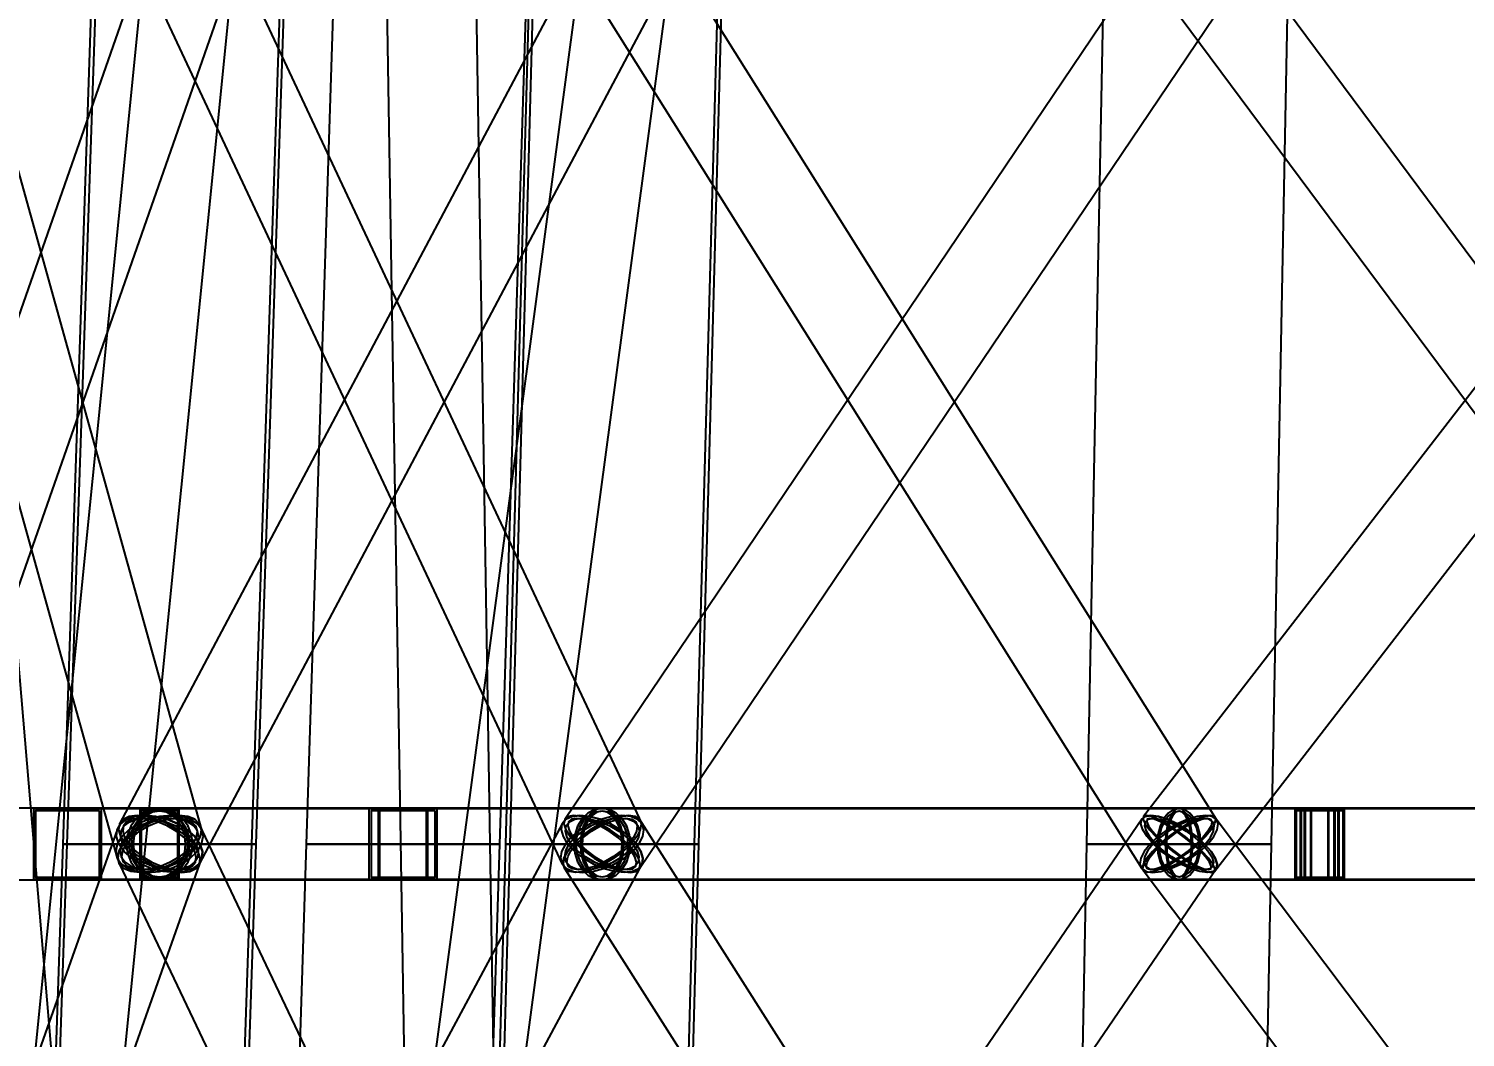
# Model space of a CAD drawing. Header units: millimetres. Extents: x -123812 to 252100, y -3000 to 639000.
# Drawn here: x -14430 to -6279, y 318903 to 324627 of the extents above; entities that cross this region are included whole.
import ezdxf

# ---------------------------------------------------------------- set-up
doc = ezdxf.new("R2010")
doc.units = ezdxf.units.MM
doc.layers.add('D-STR-DIM', color=7, linetype='Continuous', lineweight=13)
doc.layers.add('D-STR-STRC', color=7, linetype='Continuous', lineweight=25)
doc.styles.add('OpenSansCondensed-Light', font='OpenSansCondensed-Light.ttf')
doc.styles.add('TOWER_UNICODE', font='Arial Unicode.ttf')
doc.dimstyles.new('EZDXF', dxfattribs={"dimtxt": 0.25, "dimasz": 0.175, "dimexe": 0.375, "dimexo": 0.125, "dimgap": 0.1, "dimtad": 1, "dimlfac": 100, "dimzin": 12, "dimdsep": 46, "dimtxsty": 'OpenSansCondensed-Light', "dimblk": 'ARCHTICK', "dimcen": 2.5, "dimazin": 3, "dimtfac": 0.5, "dimtmove": 2, "dimatfit": 3})

# ---------------------------------------------------------------- blocks, each defined once
blk = doc.blocks.new('_ARCHTICK')
at = {"color": 0, "linetype": 'BYBLOCK', "const_width": 0.15}
blk.add_lwpolyline([(-0.5, -0.5), (0.5, 0.5)], dxfattribs=at)

msp = doc.modelspace()

# ---------------------------------------------------------------- linework, layer by layer
at = {"layer": 'D-STR-STRC'}
for points in [[(-15026.2, 319919.4), (-13278.8, 324919.4), (-13276, 324958.3), (-13289.8, 325000), (-13319.2, 325041.7), (-13362.3, 325080.6), (-13416.2, 325114), (-13477.1, 325139.6), (-13540.8, 325155.7), (-13603.2, 325161.2), (-13659.8, 325155.7), (-13706.9, 325139.6), (-13741.2, 325114), (-13760.4, 325080.6), (-15507.8, 320080.6)], [(-4241.1, 325155.7), (-8103.5, 320155.7), (-8105.8, 320139.6), (-8094.2, 320114), (-8069.7, 320080.6), (-8033.7, 320041.7), (-7988.9, 320000), (-7938.1, 319958.3), (-7885, 319919.4), (-7833, 319886), (-7785.9, 319860.4), (-7746.7, 319844.3), (-7718.1, 319838.8), (-7702.1, 319844.3), (-3839.8, 324844.3)], [(-3891.2, 320155.7), (-7606, 325155.7), (-7627.9, 325161.2), (-7662, 325155.7), (-7705.8, 325139.6), (-7756.4, 325114), (-7810.4, 325080.6), (-7864, 325041.7), (-7913.7, 325000), (-7956, 324958.3), (-7988, 324919.4), (-8007.6, 324886), (-8013.5, 324860.4), (-8005.1, 324844.3), (-4290.3, 319844.3)], [(-15319.4, 324919.4), (-13928.2, 319919.4), (-13904, 319886), (-13865.1, 319860.4), (-13814.1, 319844.3), (-13754.5, 319838.8), (-13690.4, 319844.3), (-13626.1, 319860.4), (-13566.1, 319886), (-13514.3, 319919.4), (-13474.4, 319958.3), (-13449, 320000), (-13440, 320041.7), (-13447.8, 320080.6), (-14839, 325080.6)], [(-11265.5, 325114), (-13914.8, 320114), (-13919.4, 320080.6), (-13908.2, 320041.7), (-13882, 320000), (-13842.6, 319958.3), (-13792.7, 319919.4), (-13735.6, 319886), (-13675.3, 319860.4), (-13615.9, 319844.3), (-13561.3, 319838.8), (-13515.4, 319844.3), (-13481.3, 319860.4), (-13461.2, 319886), (-10811.9, 324886)], [(-13746.3, 324886), (-11402.9, 319886), (-11377.5, 319860.4), (-11338.4, 319844.3), (-11288.3, 319838.8), (-11230.5, 319844.3), (-11169, 319860.4), (-11108, 319886), (-11051.6, 319919.4), (-11003.8, 319958.3), (-10967.7, 320000), (-10945.8, 320041.7), (-10939.6, 320080.6), (-10949.5, 320114), (-13292.9, 325114)], [(-8017.6, 325139.6), (-11388.3, 320139.6), (-11392.7, 320114), (-11382.4, 320080.6), (-11358, 320041.7), (-11321.2, 320000), (-11274.5, 319958.3), (-11221.2, 319919.4), (-11164.8, 319886), (-11109.1, 319860.4), (-11058.1, 319844.3), (-11015, 319838.8), (-10983, 319844.3), (-10964.1, 319860.4), (-7593.5, 324860.4)], [(-11250.5, 324860.4), (-8114.6, 319860.4), (-8090.1, 319844.3), (-8052.7, 319838.8), (-8005.2, 319844.3), (-7950.7, 319860.4), (-7892.9, 319886), (-7835.8, 319919.4), (-7783.3, 319958.3), (-7738.9, 320000), (-7705.6, 320041.7), (-7685.8, 320080.6), (-7680.8, 320114), (-7691, 320139.6), (-10826.9, 325139.6)], [(-15771.3, 299975.2), (-13266.9, 324975.2), (-13275.5, 324985.1), (-13300.7, 324996.1), (-13340.9, 325007.4), (-13393.2, 325018.1), (-13454.2, 325027.6), (-13519.6, 325035.2), (-13585, 325040.5), (-13646, 325042.9), (-13698.3, 325042.5), (-13738.5, 325039.1), (-13763.8, 325033.1), (-13772.4, 325024.8), (-16276.9, 300024.8)], [(-12710.3, 300021), (-14826.1, 325021), (-14834.7, 325029.3), (-14860, 325035.5), (-14900.2, 325039.4), (-14952.6, 325040.5), (-15013.7, 325038.9), (-15079.2, 325034.7), (-15144.7, 325028), (-15205.7, 325019.5), (-15258.2, 325009.6), (-15298.4, 324999.1), (-15323.7, 324988.7), (-15332.3, 324979), (-13216.5, 299979)], [(-14132.5, 299966.7), (-10786.9, 324966.7), (-10795.5, 324975), (-10820.7, 324985), (-10860.7, 324996), (-10912.8, 325007.3), (-10973.6, 325018.1), (-11038.7, 325027.6), (-11103.9, 325035.3), (-11164.6, 325040.6), (-11216.8, 325043.1), (-11256.8, 325042.6), (-11281.9, 325039.3), (-11290.5, 325033.3), (-14636.1, 300033.3)], [(-11485.4, 300004), (-11893.2, 325004), (-11901.8, 325016), (-11927.2, 325027), (-11967.6, 325036.1), (-12020.2, 325042.7), (-12081.4, 325046.5), (-12147.2, 325047), (-12212.9, 325044.4), (-12274.1, 325038.7), (-12326.7, 325030.4), (-12367.1, 325020.1), (-12392.5, 325008.3), (-12401.1, 324996), (-11993.3, 299996)], [(-15267, 319796.8), (-13688, 319796.8), (-13639.4, 319803.7), (-13594.1, 319824), (-13555.3, 319856.3), (-13525.4, 319898.4), (-13506.7, 319947.4), (-13500.3, 320000), (-13506.7, 320052.6), (-13525.4, 320101.6), (-13555.3, 320143.7), (-13594.1, 320176), (-13639.4, 320196.3), (-13688, 320203.2), (-15267, 320203.2)], [(-15267, 319796.8), (-13688, 319796.8), (-13639.4, 319803.7), (-13594.1, 319824), (-13555.3, 319856.3), (-13525.4, 319898.4), (-13506.7, 319947.4), (-13500.3, 320000), (-13506.7, 320052.6), (-13525.4, 320101.6), (-13555.3, 320143.7), (-13594.1, 320176), (-13639.4, 320196.3), (-13688, 320203.2), (-15267, 320203.2)], [(-4090.8, 320203.2), (-7902.8, 320203.2), (-7922.9, 320196.3), (-7941.7, 320176), (-7957.8, 320143.7), (-7970.1, 320101.6), (-7977.9, 320052.6), (-7980.5, 320000), (-7977.9, 319947.4), (-7970.1, 319898.4), (-7957.8, 319856.3), (-7941.7, 319824), (-7922.9, 319803.7), (-7902.8, 319796.8), (-4090.8, 319796.8)], [(-4090.8, 320203.2), (-7902.8, 320203.2), (-7922.9, 320196.3), (-7941.7, 320176), (-7957.8, 320143.7), (-7970.1, 320101.6), (-7977.9, 320052.6), (-7980.5, 320000), (-7977.9, 319947.4), (-7970.1, 319898.4), (-7957.8, 319856.3), (-7941.7, 319824), (-7922.9, 319803.7), (-7902.8, 319796.8), (-4090.8, 319796.8)], [(-15214.2, 314918.8), (-13447.4, 319918.8), (-13444.4, 319958), (-13458.1, 320000), (-13487.4, 320042), (-13530.4, 320081.2), (-13584.2, 320114.8), (-13645, 320140.6), (-13708.7, 320156.8), (-13771.1, 320162.4), (-13827.7, 320156.8), (-13874.9, 320140.6), (-13909.3, 320114.8), (-13928.6, 320081.2), (-15695.4, 315081.2)], [(-13630.1, 314885.2), (-10949.9, 319885.2), (-10945.1, 319918.8), (-10956.1, 319958), (-10982.1, 320000), (-11021.3, 320042), (-11071.1, 320081.2), (-11128, 320114.8), (-11188.2, 320140.6), (-11247.7, 320156.8), (-11302.2, 320162.4), (-11348.1, 320156.8), (-11382.4, 320140.6), (-11402.6, 320114.8), (-14082.7, 315114.8)], [(-11087.4, 315114.8), (-13461.7, 320114.8), (-13487.1, 320140.6), (-13526.3, 320156.8), (-13576.4, 320162.4), (-13634.2, 320156.8), (-13695.6, 320140.6), (-13756.5, 320114.8), (-13812.8, 320081.2), (-13860.5, 320042), (-13896.5, 320000), (-13918.3, 319958), (-13924.3, 319918.8), (-13914.3, 319885.2), (-11540, 314885.2)], [(-11102.3, 314859.4), (-7691.4, 319859.4), (-7686.8, 319885.2), (-7696.9, 319918.8), (-7721.1, 319958), (-7757.7, 320000), (-7804.1, 320042), (-7857.3, 320081.2), (-7913.5, 320114.8), (-7969.1, 320140.6), (-8020.1, 320156.8), (-8063.1, 320162.4), (-8095.2, 320156.8), (-8114.2, 320140.6), (-11525.1, 315140.6)], [(-7788.8, 315140.6), (-10965, 320140.6), (-10989.6, 320156.8), (-11026.9, 320162.4), (-11074.4, 320156.8), (-11128.8, 320140.6), (-11186.5, 320114.8), (-11243.4, 320081.2), (-11295.8, 320042), (-11340, 320000), (-11373.1, 319958), (-11392.7, 319918.8), (-11397.6, 319885.2), (-11387.4, 319859.4), (-8211.2, 314859.4)], [(-3942.4, 315156.8), (-7704.1, 320156.8), (-7726, 320162.4), (-7759.9, 320156.8), (-7803.7, 320140.6), (-7854.1, 320114.8), (-7907.9, 320081.2), (-7961.3, 320042), (-8010.8, 320000), (-8052.8, 319958), (-8084.7, 319918.8), (-8104.2, 319885.2), (-8109.9, 319859.4), (-8101.5, 319843.2), (-4339.8, 314843.2)]]:
    msp.add_lwpolyline(points, dxfattribs=at)
for points in [[(-14236.9, 320000), (-13139.2, 320000), (-12971.9, 325000), (-14067.3, 325000)], [(-14212.6, 320000), (-13163.4, 320000), (-12995.5, 325000), (-14043.8, 325000)], [(-12854.7, 320000), (-11757, 320000), (-11599.5, 325000), (-12694.8, 325000)], [(-11725.1, 320000), (-10627.4, 320000), (-10491, 325000), (-11586.4, 325000)], [(-11700.8, 320000), (-10651.6, 320000), (-10514.6, 325000), (-11562.9, 325000)], [(-8427.4, 320000), (-7378.1, 320000), (-7281.4, 325000), (-8329.7, 325000)], [(-8427.4, 320000), (-7378.1, 320000), (-7281.4, 325000), (-8329.7, 325000)], [(-14402.8, 319800), (-12112.7, 319800), (-12112.7, 320200), (-14402.8, 320200)], [(-14016.4, 320200), (-14402.8, 320200), (-14402.8, 319800), (-14016.4, 319800)], [(-14402.8, 319800), (-12112.7, 319800), (-12112.7, 320200), (-14402.8, 320200)], [(-14016.4, 320200), (-14402.8, 320200), (-14402.8, 319800), (-14016.4, 319800)], [(-14028, 320188), (-14391.2, 320188), (-14391.2, 319812), (-14028, 319812)], [(-14028, 320188), (-14391.2, 320188), (-14391.2, 319812), (-14028, 319812)], [(-13875.7, 320000), (-13869.3, 319947.4), (-13850.6, 319898.4), (-13820.8, 319856.3), (-13781.9, 319824), (-13736.6, 319803.7), (-13688, 319796.8), (-13639.4, 319803.7), (-13594.1, 319824), (-13555.3, 319856.3), (-13525.4, 319898.4), (-13506.7, 319947.4), (-13500.3, 320000), (-13506.7, 320052.6), (-13525.4, 320101.6), (-13555.3, 320143.7), (-13594.1, 320176), (-13639.4, 320196.3), (-13688, 320203.2), (-13736.6, 320196.3), (-13781.9, 320176), (-13820.8, 320143.7), (-13850.6, 320101.6), (-13869.3, 320052.6)], [(-13875.7, 320000), (-13869.3, 319947.4), (-13850.6, 319898.4), (-13820.8, 319856.3), (-13781.9, 319824), (-13736.6, 319803.7), (-13688, 319796.8), (-13639.4, 319803.7), (-13594.1, 319824), (-13555.3, 319856.3), (-13525.4, 319898.4), (-13506.7, 319947.4), (-13500.3, 320000), (-13506.7, 320052.6), (-13525.4, 320101.6), (-13555.3, 320143.7), (-13594.1, 320176), (-13639.4, 320196.3), (-13688, 320203.2), (-13736.6, 320196.3), (-13781.9, 320176), (-13820.8, 320143.7), (-13850.6, 320101.6), (-13869.3, 320052.6)], [(-13861, 320000), (-13855.1, 319951.5), (-13837.8, 319906.4), (-13810.3, 319867.6), (-13774.5, 319837.9), (-13732.8, 319819.2), (-13688, 319812.8), (-13643.2, 319819.2), (-13601.5, 319837.9), (-13565.7, 319867.6), (-13538.2, 319906.4), (-13521, 319951.5), (-13515.1, 320000), (-13521, 320048.5), (-13538.2, 320093.6), (-13565.7, 320132.4), (-13601.5, 320162.1), (-13643.2, 320180.8), (-13688, 320187.2), (-13732.8, 320180.8), (-13774.5, 320162.1), (-13810.3, 320132.4), (-13837.8, 320093.6), (-13855.1, 320048.5)], [(-13861, 320000), (-13855.1, 319951.5), (-13837.8, 319906.4), (-13810.3, 319867.6), (-13774.5, 319837.9), (-13732.8, 319819.2), (-13688, 319812.8), (-13643.2, 319819.2), (-13601.5, 319837.9), (-13565.7, 319867.6), (-13538.2, 319906.4), (-13521, 319951.5), (-13515.1, 320000), (-13521, 320048.5), (-13538.2, 320093.6), (-13565.7, 320132.4), (-13601.5, 320162.1), (-13643.2, 320180.8), (-13688, 320187.2), (-13732.8, 320180.8), (-13774.5, 320162.1), (-13810.3, 320132.4), (-13837.8, 320093.6), (-13855.1, 320048.5)], [(-13849.2, 320000), (-13843.7, 319947.4), (-13827.6, 319898.4), (-13802, 319856.3), (-13768.6, 319824), (-13729.7, 319803.7), (-13688, 319796.8), (-11176.2, 319796.8), (-11134.5, 319803.7), (-11095.6, 319824), (-11062.2, 319856.3), (-11036.6, 319898.4), (-11020.5, 319947.4), (-11015, 320000), (-11020.5, 320052.6), (-11036.6, 320101.6), (-11062.2, 320143.7), (-11095.6, 320176), (-11134.5, 320196.3), (-11176.2, 320203.2), (-13688, 320203.2), (-13729.7, 320196.3), (-13768.6, 320176), (-13802, 320143.7), (-13827.6, 320101.6), (-13843.7, 320052.6)], [(-13849.2, 320000), (-13843.7, 319947.4), (-13827.6, 319898.4), (-13802, 319856.3), (-13768.6, 319824), (-13729.7, 319803.7), (-13688, 319796.8), (-13646.3, 319803.7), (-13607.4, 319824), (-13574, 319856.3), (-13548.4, 319898.4), (-13532.3, 319947.4), (-13526.8, 320000), (-13532.3, 320052.6), (-13548.4, 320101.6), (-13574, 320143.7), (-13607.4, 320176), (-13646.3, 320196.3), (-13688, 320203.2), (-13729.7, 320196.3), (-13768.6, 320176), (-13802, 320143.7), (-13827.6, 320101.6), (-13843.7, 320052.6)], [(-13849.2, 320000), (-13843.7, 319947.4), (-13827.6, 319898.4), (-13802, 319856.3), (-13768.6, 319824), (-13729.7, 319803.7), (-13688, 319796.8), (-11176.2, 319796.8), (-11134.5, 319803.7), (-11095.6, 319824), (-11062.2, 319856.3), (-11036.6, 319898.4), (-11020.5, 319947.4), (-11015, 320000), (-11020.5, 320052.6), (-11036.6, 320101.6), (-11062.2, 320143.7), (-11095.6, 320176), (-11134.5, 320196.3), (-11176.2, 320203.2), (-13688, 320203.2), (-13729.7, 320196.3), (-13768.6, 320176), (-13802, 320143.7), (-13827.6, 320101.6), (-13843.7, 320052.6)], [(-13849.2, 320000), (-13843.7, 319947.4), (-13827.6, 319898.4), (-13802, 319856.3), (-13768.6, 319824), (-13729.7, 319803.7), (-13688, 319796.8), (-13646.3, 319803.7), (-13607.4, 319824), (-13574, 319856.3), (-13548.4, 319898.4), (-13532.3, 319947.4), (-13526.8, 320000), (-13532.3, 320052.6), (-13548.4, 320101.6), (-13574, 320143.7), (-13607.4, 320176), (-13646.3, 320196.3), (-13688, 320203.2), (-13729.7, 320196.3), (-13768.6, 320176), (-13802, 320143.7), (-13827.6, 320101.6), (-13843.7, 320052.6)], [(-13836.5, 320000), (-13831.5, 319951.5), (-13816.6, 319906.4), (-13793, 319867.6), (-13762.3, 319837.9), (-13726.5, 319819.2), (-13688, 319812.8), (-13649.6, 319819.2), (-13613.8, 319837.9), (-13583, 319867.6), (-13559.4, 319906.4), (-13544.6, 319951.5), (-13539.5, 320000), (-13544.6, 320048.5), (-13559.4, 320093.6), (-13583, 320132.4), (-13613.8, 320162.1), (-13649.6, 320180.8), (-13688, 320187.2), (-13726.5, 320180.8), (-13762.3, 320162.1), (-13793, 320132.4), (-13816.6, 320093.6), (-13831.5, 320048.5)], [(-13836.5, 320000), (-13831.5, 319951.5), (-13816.6, 319906.4), (-13793, 319867.6), (-13762.3, 319837.9), (-13726.5, 319819.2), (-13688, 319812.8), (-13649.6, 319819.2), (-13613.8, 319837.9), (-13583, 319867.6), (-13559.4, 319906.4), (-13544.6, 319951.5), (-13539.5, 320000), (-13544.6, 320048.5), (-13559.4, 320093.6), (-13583, 320132.4), (-13613.8, 320162.1), (-13649.6, 320180.8), (-13688, 320187.2), (-13726.5, 320180.8), (-13762.3, 320162.1), (-13793, 320132.4), (-13816.6, 320093.6), (-13831.5, 320048.5)], [(-13799.2, 319800), (-6993.6, 319800), (-6993.6, 320200), (-13799.2, 320200)], [(-13576.8, 320200), (-13799.2, 320200), (-13799.2, 319800), (-13576.8, 319800)], [(-13583.5, 320188), (-13792.5, 320188), (-13792.5, 319812), (-13583.5, 319812)], [(-12112.7, 320200), (-12499, 320200), (-12499, 319800), (-12112.7, 319800)], [(-12112.7, 320200), (-12499, 320200), (-12499, 319800), (-12112.7, 319800)], [(-12124.3, 320188), (-12487.5, 320188), (-12487.5, 319812), (-12124.3, 319812)], [(-12124.3, 320188), (-12487.5, 320188), (-12487.5, 319812), (-12124.3, 319812)], [(-12447.3, 319800), (-6963.4, 319800), (-6963.4, 320200), (-12447.3, 320200)], [(-12164.4, 320200), (-12447.3, 320200), (-12447.3, 319800), (-12164.4, 319800)], [(-12447.3, 319800), (-6963.4, 319800), (-6963.4, 320200), (-12447.3, 320200)], [(-12164.4, 320200), (-12447.3, 320200), (-12447.3, 319800), (-12164.4, 319800)], [(-12172.9, 320188), (-12438.8, 320188), (-12438.8, 319812), (-12172.9, 319812)], [(-12172.9, 320188), (-12438.8, 320188), (-12438.8, 319812), (-12172.9, 319812)], [(-11337.4, 320000), (-11331.9, 319947.4), (-11315.8, 319898.4), (-11290.2, 319856.3), (-11256.8, 319824), (-11217.9, 319803.7), (-11176.2, 319796.8), (-11134.5, 319803.7), (-11095.6, 319824), (-11062.2, 319856.3), (-11036.6, 319898.4), (-11020.5, 319947.4), (-11015, 320000), (-11020.5, 320052.6), (-11036.6, 320101.6), (-11062.2, 320143.7), (-11095.6, 320176), (-11134.5, 320196.3), (-11176.2, 320203.2), (-11217.9, 320196.3), (-11256.8, 320176), (-11290.2, 320143.7), (-11315.8, 320101.6), (-11331.9, 320052.6)], [(-11337.4, 320000), (-11331.9, 319947.4), (-11315.8, 319898.4), (-11290.2, 319856.3), (-11256.8, 319824), (-11217.9, 319803.7), (-11176.2, 319796.8), (-11134.5, 319803.7), (-11095.6, 319824), (-11062.2, 319856.3), (-11036.6, 319898.4), (-11020.5, 319947.4), (-11015, 320000), (-11020.5, 320052.6), (-11036.6, 320101.6), (-11062.2, 320143.7), (-11095.6, 320176), (-11134.5, 320196.3), (-11176.2, 320203.2), (-11217.9, 320196.3), (-11256.8, 320176), (-11290.2, 320143.7), (-11315.8, 320101.6), (-11331.9, 320052.6)], [(-11324.7, 320000), (-11319.7, 319951.5), (-11304.8, 319906.4), (-11281.2, 319867.6), (-11250.5, 319837.9), (-11214.7, 319819.2), (-11176.2, 319812.8), (-11137.8, 319819.2), (-11102, 319837.9), (-11071.2, 319867.6), (-11047.6, 319906.4), (-11032.8, 319951.5), (-11027.7, 320000), (-11032.8, 320048.5), (-11047.6, 320093.6), (-11071.2, 320132.4), (-11102, 320162.1), (-11137.8, 320180.8), (-11176.2, 320187.2), (-11214.7, 320180.8), (-11250.5, 320162.1), (-11281.2, 320132.4), (-11304.8, 320093.6), (-11319.7, 320048.5)], [(-11324.7, 320000), (-11319.7, 319951.5), (-11304.8, 319906.4), (-11281.2, 319867.6), (-11250.5, 319837.9), (-11214.7, 319819.2), (-11176.2, 319812.8), (-11137.8, 319819.2), (-11102, 319837.9), (-11071.2, 319867.6), (-11047.6, 319906.4), (-11032.8, 319951.5), (-11027.7, 320000), (-11032.8, 320048.5), (-11047.6, 320093.6), (-11071.2, 320132.4), (-11102, 320162.1), (-11137.8, 320180.8), (-11176.2, 320187.2), (-11214.7, 320180.8), (-11250.5, 320162.1), (-11281.2, 320132.4), (-11304.8, 320093.6), (-11319.7, 320048.5)], [(-11299.9, 320000), (-11295.7, 319947.4), (-11283.3, 319898.4), (-11263.7, 319856.3), (-11238.1, 319824), (-11208.2, 319803.7), (-11176.2, 319796.8), (-7902.8, 319796.8), (-7870.8, 319803.7), (-7840.9, 319824), (-7815.3, 319856.3), (-7795.7, 319898.4), (-7783.3, 319947.4), (-7779.1, 320000), (-7783.3, 320052.6), (-7795.7, 320101.6), (-7815.3, 320143.7), (-7840.9, 320176), (-7870.8, 320196.3), (-7902.8, 320203.2), (-11176.2, 320203.2), (-11208.2, 320196.3), (-11238.1, 320176), (-11263.7, 320143.7), (-11283.3, 320101.6), (-11295.7, 320052.6)], [(-11299.9, 320000), (-11295.7, 319947.4), (-11283.3, 319898.4), (-11263.7, 319856.3), (-11238.1, 319824), (-11208.2, 319803.7), (-11176.2, 319796.8), (-11144.2, 319803.7), (-11114.4, 319824), (-11088.7, 319856.3), (-11069.1, 319898.4), (-11056.7, 319947.4), (-11052.5, 320000), (-11056.7, 320052.6), (-11069.1, 320101.6), (-11088.7, 320143.7), (-11114.4, 320176), (-11144.2, 320196.3), (-11176.2, 320203.2), (-11208.2, 320196.3), (-11238.1, 320176), (-11263.7, 320143.7), (-11283.3, 320101.6), (-11295.7, 320052.6)], [(-11299.9, 320000), (-11295.7, 319947.4), (-11283.3, 319898.4), (-11263.7, 319856.3), (-11238.1, 319824), (-11208.2, 319803.7), (-11176.2, 319796.8), (-7902.8, 319796.8), (-7870.8, 319803.7), (-7840.9, 319824), (-7815.3, 319856.3), (-7795.7, 319898.4), (-7783.3, 319947.4), (-7779.1, 320000), (-7783.3, 320052.6), (-7795.7, 320101.6), (-7815.3, 320143.7), (-7840.9, 320176), (-7870.8, 320196.3), (-7902.8, 320203.2), (-11176.2, 320203.2), (-11208.2, 320196.3), (-11238.1, 320176), (-11263.7, 320143.7), (-11283.3, 320101.6), (-11295.7, 320052.6)], [(-11299.9, 320000), (-11295.7, 319947.4), (-11283.3, 319898.4), (-11263.7, 319856.3), (-11238.1, 319824), (-11208.2, 319803.7), (-11176.2, 319796.8), (-11144.2, 319803.7), (-11114.4, 319824), (-11088.7, 319856.3), (-11069.1, 319898.4), (-11056.7, 319947.4), (-11052.5, 320000), (-11056.7, 320052.6), (-11069.1, 320101.6), (-11088.7, 320143.7), (-11114.4, 320176), (-11144.2, 320196.3), (-11176.2, 320203.2), (-11208.2, 320196.3), (-11238.1, 320176), (-11263.7, 320143.7), (-11283.3, 320101.6), (-11295.7, 320052.6)], [(-11290.2, 320000), (-11286.3, 319951.5), (-11274.9, 319906.4), (-11256.8, 319867.6), (-11233.2, 319837.9), (-11205.7, 319819.2), (-11176.2, 319812.8), (-11146.7, 319819.2), (-11119.2, 319837.9), (-11095.6, 319867.6), (-11077.5, 319906.4), (-11066.1, 319951.5), (-11062.3, 320000), (-11066.1, 320048.5), (-11077.5, 320093.6), (-11095.6, 320132.4), (-11119.2, 320162.1), (-11146.7, 320180.8), (-11176.2, 320187.2), (-11205.7, 320180.8), (-11233.2, 320162.1), (-11256.8, 320132.4), (-11274.9, 320093.6), (-11286.3, 320048.5)], [(-11290.2, 320000), (-11286.3, 319951.5), (-11274.9, 319906.4), (-11256.8, 319867.6), (-11233.2, 319837.9), (-11205.7, 319819.2), (-11176.2, 319812.8), (-11146.7, 319819.2), (-11119.2, 319837.9), (-11095.6, 319867.6), (-11077.5, 319906.4), (-11066.1, 319951.5), (-11062.3, 320000), (-11066.1, 320048.5), (-11077.5, 320093.6), (-11095.6, 320132.4), (-11119.2, 320162.1), (-11146.7, 320180.8), (-11176.2, 320187.2), (-11205.7, 320180.8), (-11233.2, 320162.1), (-11256.8, 320132.4), (-11274.9, 320093.6), (-11286.3, 320048.5)], [(-8026.5, 320000), (-8022.3, 319947.4), (-8009.9, 319898.4), (-7990.2, 319856.3), (-7964.6, 319824), (-7934.8, 319803.7), (-7902.8, 319796.8), (-7870.8, 319803.7), (-7840.9, 319824), (-7815.3, 319856.3), (-7795.7, 319898.4), (-7783.3, 319947.4), (-7779.1, 320000), (-7783.3, 320052.6), (-7795.7, 320101.6), (-7815.3, 320143.7), (-7840.9, 320176), (-7870.8, 320196.3), (-7902.8, 320203.2), (-7934.8, 320196.3), (-7964.6, 320176), (-7990.2, 320143.7), (-8009.9, 320101.6), (-8022.3, 320052.6)], [(-8026.5, 320000), (-8022.3, 319947.4), (-8009.9, 319898.4), (-7990.2, 319856.3), (-7964.6, 319824), (-7934.8, 319803.7), (-7902.8, 319796.8), (-7870.8, 319803.7), (-7840.9, 319824), (-7815.3, 319856.3), (-7795.7, 319898.4), (-7783.3, 319947.4), (-7779.1, 320000), (-7783.3, 320052.6), (-7795.7, 320101.6), (-7815.3, 320143.7), (-7840.9, 320176), (-7870.8, 320196.3), (-7902.8, 320203.2), (-7934.8, 320196.3), (-7964.6, 320176), (-7990.2, 320143.7), (-8009.9, 320101.6), (-8022.3, 320052.6)], [(-8016.7, 320000), (-8012.9, 319951.5), (-8001.5, 319906.4), (-7983.4, 319867.6), (-7959.8, 319837.9), (-7932.3, 319819.2), (-7902.8, 319812.8), (-7873.3, 319819.2), (-7845.8, 319837.9), (-7822.2, 319867.6), (-7804.1, 319906.4), (-7792.7, 319951.5), (-7788.8, 320000), (-7792.7, 320048.5), (-7804.1, 320093.6), (-7822.2, 320132.4), (-7845.8, 320162.1), (-7873.3, 320180.8), (-7902.8, 320187.2), (-7932.3, 320180.8), (-7959.8, 320162.1), (-7983.4, 320132.4), (-8001.5, 320093.6), (-8012.9, 320048.5)], [(-8016.7, 320000), (-8012.9, 319951.5), (-8001.5, 319906.4), (-7983.4, 319867.6), (-7959.8, 319837.9), (-7932.3, 319819.2), (-7902.8, 319812.8), (-7873.3, 319819.2), (-7845.8, 319837.9), (-7822.2, 319867.6), (-7804.1, 319906.4), (-7792.7, 319951.5), (-7788.8, 320000), (-7792.7, 320048.5), (-7804.1, 320093.6), (-7822.2, 320132.4), (-7845.8, 320162.1), (-7873.3, 320180.8), (-7902.8, 320187.2), (-7932.3, 320180.8), (-7959.8, 320162.1), (-7983.4, 320132.4), (-8001.5, 320093.6), (-8012.9, 320048.5)], [(-7980.5, 320000), (-7977.9, 319947.4), (-7970.1, 319898.4), (-7957.8, 319856.3), (-7941.7, 319824), (-7922.9, 319803.7), (-7902.8, 319796.8), (-7882.7, 319803.7), (-7863.9, 319824), (-7847.8, 319856.3), (-7835.4, 319898.4), (-7827.7, 319947.4), (-7825, 320000), (-7827.7, 320052.6), (-7835.4, 320101.6), (-7847.8, 320143.7), (-7863.9, 320176), (-7882.7, 320196.3), (-7902.8, 320203.2), (-7922.9, 320196.3), (-7941.7, 320176), (-7957.8, 320143.7), (-7970.1, 320101.6), (-7977.9, 320052.6)], [(-7980.5, 320000), (-7977.9, 319947.4), (-7970.1, 319898.4), (-7957.8, 319856.3), (-7941.7, 319824), (-7922.9, 319803.7), (-7902.8, 319796.8), (-7882.7, 319803.7), (-7863.9, 319824), (-7847.8, 319856.3), (-7835.4, 319898.4), (-7827.7, 319947.4), (-7825, 320000), (-7827.7, 320052.6), (-7835.4, 320101.6), (-7847.8, 320143.7), (-7863.9, 320176), (-7882.7, 320196.3), (-7902.8, 320203.2), (-7922.9, 320196.3), (-7941.7, 320176), (-7957.8, 320143.7), (-7970.1, 320101.6), (-7977.9, 320052.6)], [(-7974.4, 320000), (-7972, 319951.5), (-7964.8, 319906.4), (-7953.4, 319867.6), (-7938.6, 319837.9), (-7921.3, 319819.2), (-7902.8, 319812.8), (-7884.2, 319819.2), (-7867, 319837.9), (-7852.1, 319867.6), (-7840.7, 319906.4), (-7833.6, 319951.5), (-7831.1, 320000), (-7833.6, 320048.5), (-7840.7, 320093.6), (-7852.1, 320132.4), (-7867, 320162.1), (-7884.2, 320180.8), (-7902.8, 320187.2), (-7921.3, 320180.8), (-7938.6, 320162.1), (-7953.4, 320132.4), (-7964.8, 320093.6), (-7972, 320048.5)], [(-7974.4, 320000), (-7972, 319951.5), (-7964.8, 319906.4), (-7953.4, 319867.6), (-7938.6, 319837.9), (-7921.3, 319819.2), (-7902.8, 319812.8), (-7884.2, 319819.2), (-7867, 319837.9), (-7852.1, 319867.6), (-7840.7, 319906.4), (-7833.6, 319951.5), (-7831.1, 320000), (-7833.6, 320048.5), (-7840.7, 320093.6), (-7852.1, 320132.4), (-7867, 320162.1), (-7884.2, 320180.8), (-7902.8, 320187.2), (-7921.3, 320180.8), (-7938.6, 320162.1), (-7953.4, 320132.4), (-7964.8, 320093.6), (-7972, 320048.5)], [(-6963.4, 320200), (-7246.2, 320200), (-7246.2, 319800), (-6963.4, 319800)], [(-6963.4, 320200), (-7246.2, 320200), (-7246.2, 319800), (-6963.4, 319800)], [(-6971.9, 320188), (-7237.7, 320188), (-7237.7, 319812), (-6971.9, 319812)], [(-6971.9, 320188), (-7237.7, 320188), (-7237.7, 319812), (-6971.9, 319812)], [(-6993.6, 320200), (-7216, 320200), (-7216, 319800), (-6993.6, 319800)], [(-7000.3, 320188), (-7209.3, 320188), (-7209.3, 319812), (-7000.3, 319812)], [(-7193.2, 319800), (88.4, 319800), (88.4, 320200), (-7193.2, 320200)], [(-7016.4, 320200), (-7193.2, 320200), (-7193.2, 319800), (-7016.4, 319800)], [(-7021.7, 320188), (-7187.9, 320188), (-7187.9, 319812), (-7021.7, 319812)], [(-7156.6, 319800), (51.8, 319800), (51.8, 320200), (-7156.6, 320200)], [(-7053, 320200), (-7156.6, 320200), (-7156.6, 319800), (-7053, 319800)], [(-7156.6, 319800), (51.8, 319800), (51.8, 320200), (-7156.6, 320200)], [(-7053, 320200), (-7156.6, 320200), (-7156.6, 319800), (-7053, 319800)], [(-7056.1, 320188), (-7153.4, 320188), (-7153.4, 319812), (-7056.1, 319812)], [(-7056.1, 320188), (-7153.4, 320188), (-7153.4, 319812), (-7056.1, 319812)], [(-13927, 320000), (-13936.1, 319958.3), (-13928.2, 319919.4), (-13904, 319886), (-13865.1, 319860.4), (-13814.1, 319844.3), (-13754.5, 319838.8), (-13690.4, 319844.3), (-13626.1, 319860.4), (-13566.1, 319886), (-13514.3, 319919.4), (-13474.4, 319958.3), (-13449, 320000), (-13440, 320041.7), (-13447.8, 320080.6), (-13472, 320114), (-13510.9, 320139.6), (-13561.9, 320155.7), (-13621.5, 320161.2), (-13685.6, 320155.7), (-13749.9, 320139.6), (-13810, 320114), (-13861.7, 320080.6), (-13901.6, 320041.7)], [(-13458.1, 320000), (-13444.4, 319958), (-13447.4, 319918.8), (-13466.7, 319885.2), (-13501.1, 319859.4), (-13548.3, 319843.2), (-13605, 319837.6), (-13667.3, 319843.2), (-13731, 319859.4), (-13791.9, 319885.2), (-13845.6, 319918.8), (-13888.6, 319958), (-13917.9, 320000), (-13931.6, 320042), (-13928.6, 320081.2), (-13909.3, 320114.8), (-13874.9, 320140.6), (-13827.7, 320156.8), (-13771.1, 320162.4), (-13708.7, 320156.8), (-13645, 320140.6), (-13584.2, 320114.8), (-13530.4, 320081.2), (-13487.4, 320042)], [(-13479.5, 320000), (-13515.5, 319958), (-13563.3, 319918.8), (-13619.5, 319885.2), (-13680.4, 319859.4), (-13741.9, 319843.2), (-13799.6, 319837.6), (-13849.8, 319843.2), (-13888.9, 319859.4), (-13914.3, 319885.2), (-13924.3, 319918.8), (-13918.3, 319958), (-13896.5, 320000), (-13860.5, 320042), (-13812.8, 320081.2), (-13756.5, 320114.8), (-13695.6, 320140.6), (-13634.2, 320156.8), (-13576.4, 320162.4), (-13526.3, 320156.8), (-13487.1, 320140.6), (-13461.7, 320114.8), (-13451.7, 320081.2), (-13457.8, 320042)], [(-13882, 320000), (-13842.6, 319958.3), (-13792.7, 319919.4), (-13735.6, 319886), (-13675.3, 319860.4), (-13615.9, 319844.3), (-13561.3, 319838.8), (-13515.4, 319844.3), (-13481.3, 319860.4), (-13461.2, 319886), (-13456.6, 319919.4), (-13467.8, 319958.3), (-13494, 320000), (-13533.4, 320041.7), (-13583.3, 320080.6), (-13640.4, 320114), (-13700.7, 320139.6), (-13760.2, 320155.7), (-13814.7, 320161.2), (-13860.6, 320155.7), (-13894.7, 320139.6), (-13914.8, 320114), (-13919.4, 320080.6), (-13908.2, 320041.7)], [(-13903.5, 320000), (-13911.6, 319962.4), (-13904.6, 319927.3), (-13882.8, 319897.2), (-13847.7, 319874.2), (-13801.7, 319859.6), (-13748, 319854.7), (-13690.2, 319859.6), (-13632.2, 319874.2), (-13578.1, 319897.2), (-13531.4, 319927.3), (-13495.4, 319962.4), (-13472.6, 320000), (-13464.4, 320037.6), (-13471.4, 320072.7), (-13493.3, 320102.8), (-13528.3, 320125.8), (-13574.3, 320140.4), (-13628, 320145.3), (-13685.8, 320140.4), (-13743.8, 320125.8), (-13797.9, 320102.8), (-13844.6, 320072.7), (-13880.6, 320037.6)], [(-13480.7, 320000), (-13468.4, 319962.1), (-13471.1, 319926.8), (-13488.5, 319896.5), (-13519.5, 319873.2), (-13562, 319858.6), (-13613.1, 319853.6), (-13669.3, 319858.6), (-13726.8, 319873.2), (-13781.6, 319896.5), (-13830.1, 319926.8), (-13868.8, 319962.1), (-13895.3, 320000), (-13907.6, 320037.9), (-13905, 320073.2), (-13887.5, 320103.5), (-13856.5, 320126.8), (-13814, 320141.4), (-13762.9, 320146.4), (-13706.7, 320141.4), (-13649.2, 320126.8), (-13594.4, 320103.5), (-13545.9, 320073.2), (-13507.2, 320037.9)], [(-13500.1, 320000), (-13532.5, 319962.1), (-13575.5, 319926.8), (-13626.3, 319896.5), (-13681.2, 319873.2), (-13736.6, 319858.6), (-13788.6, 319853.6), (-13833.8, 319858.6), (-13869.1, 319873.2), (-13892.1, 319896.5), (-13901.1, 319926.8), (-13895.6, 319962.1), (-13876, 320000), (-13843.5, 320037.9), (-13800.5, 320073.2), (-13749.8, 320103.5), (-13694.9, 320126.8), (-13639.5, 320141.4), (-13587.4, 320146.4), (-13542.2, 320141.4), (-13506.9, 320126.8), (-13484, 320103.5), (-13474.9, 320073.2), (-13480.4, 320037.9)], [(-13862.9, 320000), (-13827.4, 319962.4), (-13782.4, 319927.3), (-13730.9, 319897.2), (-13676.6, 319874.2), (-13623, 319859.6), (-13573.8, 319854.7), (-13532.4, 319859.6), (-13501.6, 319874.2), (-13483.6, 319897.2), (-13479.4, 319927.3), (-13489.5, 319962.4), (-13513.1, 320000), (-13548.6, 320037.6), (-13593.6, 320072.7), (-13645.1, 320102.8), (-13699.5, 320125.8), (-13753.1, 320140.4), (-13802.2, 320145.3), (-13843.6, 320140.4), (-13874.4, 320125.8), (-13892.5, 320102.8), (-13896.6, 320072.7), (-13886.5, 320037.6)], [(-11384.8, 320000), (-11406.7, 319958.3), (-11412.9, 319919.4), (-11402.9, 319886), (-11377.5, 319860.4), (-11338.4, 319844.3), (-11288.3, 319838.8), (-11230.5, 319844.3), (-11169, 319860.4), (-11108, 319886), (-11051.6, 319919.4), (-11003.8, 319958.3), (-10967.7, 320000), (-10945.8, 320041.7), (-10939.6, 320080.6), (-10949.5, 320114), (-10974.9, 320139.6), (-11014, 320155.7), (-11064.2, 320161.2), (-11122, 320155.7), (-11183.4, 320139.6), (-11244.4, 320114), (-11300.8, 320080.6), (-11348.7, 320041.7)], [(-10982.1, 320000), (-10956.1, 319958), (-10945.1, 319918.8), (-10949.9, 319885.2), (-10970.1, 319859.4), (-11004.3, 319843.2), (-11050.2, 319837.6), (-11104.8, 319843.2), (-11164.2, 319859.4), (-11224.4, 319885.2), (-11281.3, 319918.8), (-11331.1, 319958), (-11370.3, 320000), (-11396.3, 320042), (-11407.3, 320081.2), (-11402.6, 320114.8), (-11382.4, 320140.6), (-11348.1, 320156.8), (-11302.2, 320162.4), (-11247.7, 320156.8), (-11188.2, 320140.6), (-11128, 320114.8), (-11071.1, 320081.2), (-11021.3, 320042)], [(-11012.4, 320000), (-11056.6, 319958), (-11109, 319918.8), (-11165.9, 319885.2), (-11223.6, 319859.4), (-11278, 319843.2), (-11325.5, 319837.6), (-11362.8, 319843.2), (-11387.4, 319859.4), (-11397.6, 319885.2), (-11392.7, 319918.8), (-11373.1, 319958), (-11340, 320000), (-11295.8, 320042), (-11243.4, 320081.2), (-11186.5, 320114.8), (-11128.8, 320140.6), (-11074.4, 320156.8), (-11026.9, 320162.4), (-10989.6, 320156.8), (-10965, 320140.6), (-10954.8, 320114.8), (-10959.7, 320081.2), (-10979.4, 320042)], [(-11321.2, 320000), (-11274.5, 319958.3), (-11221.2, 319919.4), (-11164.8, 319886), (-11109.1, 319860.4), (-11058.1, 319844.3), (-11015, 319838.8), (-10983, 319844.3), (-10964.1, 319860.4), (-10959.7, 319886), (-10970.1, 319919.4), (-10994.4, 319958.3), (-11031.2, 320000), (-11077.9, 320041.7), (-11131.2, 320080.6), (-11187.7, 320114), (-11243.3, 320139.6), (-11294.4, 320155.7), (-11337.4, 320161.2), (-11369.4, 320155.7), (-11388.3, 320139.6), (-11392.7, 320114), (-11382.4, 320080.6), (-11358, 320041.7)], [(-11364.2, 320000), (-11384, 319962.4), (-11389.6, 319927.3), (-11380.6, 319897.2), (-11357.7, 319874.2), (-11322.5, 319859.6), (-11277.2, 319854.7), (-11225.1, 319859.6), (-11169.7, 319874.2), (-11114.7, 319897.2), (-11063.9, 319927.3), (-11020.7, 319962.4), (-10988.2, 320000), (-10968.4, 320037.6), (-10962.9, 320072.7), (-10971.8, 320102.8), (-10994.7, 320125.8), (-11030, 320140.4), (-11075.2, 320145.3), (-11127.3, 320140.4), (-11182.7, 320125.8), (-11237.7, 320102.8), (-11288.5, 320072.7), (-11331.7, 320037.6)], [(-11001.2, 320000), (-10977.8, 319962.1), (-10967.9, 319926.8), (-10972.2, 319896.5), (-10990.3, 319873.2), (-11021.2, 319858.6), (-11062.6, 319853.6), (-11111.8, 319858.6), (-11165.4, 319873.2), (-11219.7, 319896.5), (-11271, 319926.8), (-11315.9, 319962.1), (-11351.2, 320000), (-11374.7, 320037.9), (-11384.6, 320073.2), (-11380.3, 320103.5), (-11362.1, 320126.8), (-11331.2, 320141.4), (-11289.8, 320146.4), (-11240.6, 320141.4), (-11187.1, 320126.8), (-11132.8, 320103.5), (-11081.4, 320073.2), (-11036.6, 320037.9)], [(-11028.5, 320000), (-11068.4, 319962.1), (-11115.6, 319926.8), (-11167, 319896.5), (-11218.9, 319873.2), (-11268, 319858.6), (-11310.8, 319853.6), (-11344.4, 319858.6), (-11366.6, 319873.2), (-11375.8, 319896.5), (-11371.4, 319926.8), (-11353.7, 319962.1), (-11323.9, 320000), (-11284, 320037.9), (-11236.8, 320073.2), (-11185.5, 320103.5), (-11133.5, 320126.8), (-11084.4, 320141.4), (-11041.6, 320146.4), (-11008, 320141.4), (-10985.8, 320126.8), (-10976.6, 320103.5), (-10981, 320073.2), (-10998.7, 320037.9)], [(-11306.9, 320000), (-11264.9, 319962.4), (-11216.8, 319927.3), (-11165.9, 319897.2), (-11115.7, 319874.2), (-11069.7, 319859.6), (-11030.9, 319854.7), (-11002, 319859.6), (-10985, 319874.2), (-10981, 319897.2), (-10990.3, 319927.3), (-11012.3, 319962.4), (-11045.5, 320000), (-11087.6, 320037.6), (-11135.7, 320072.7), (-11186.5, 320102.8), (-11236.7, 320125.8), (-11282.7, 320140.4), (-11321.5, 320145.3), (-11350.4, 320140.4), (-11367.4, 320125.8), (-11371.4, 320102.8), (-11362.1, 320072.7), (-11340.1, 320037.6)], [(-8066.7, 320000), (-8099.9, 319958.3), (-8119.7, 319919.4), (-8124.7, 319886), (-8114.6, 319860.4), (-8090.1, 319844.3), (-8052.7, 319838.8), (-8005.2, 319844.3), (-7950.7, 319860.4), (-7892.9, 319886), (-7835.8, 319919.4), (-7783.3, 319958.3), (-7738.9, 320000), (-7705.6, 320041.7), (-7685.8, 320080.6), (-7680.8, 320114), (-7691, 320139.6), (-7715.5, 320155.7), (-7752.8, 320161.2), (-7800.4, 320155.7), (-7854.9, 320139.6), (-7912.6, 320114), (-7969.8, 320080.6), (-8022.3, 320041.7)], [(-7757.7, 320000), (-7721.1, 319958), (-7696.9, 319918.8), (-7686.8, 319885.2), (-7691.4, 319859.4), (-7710.4, 319843.2), (-7742.5, 319837.6), (-7785.5, 319843.2), (-7836.5, 319859.4), (-7892, 319885.2), (-7948.3, 319918.8), (-8001.5, 319958), (-8047.9, 320000), (-8084.4, 320042), (-8108.6, 320081.2), (-8118.7, 320114.8), (-8114.2, 320140.6), (-8095.2, 320156.8), (-8063.1, 320162.4), (-8020.1, 320156.8), (-7969.1, 320140.6), (-7913.5, 320114.8), (-7857.3, 320081.2), (-7804.1, 320042)], [(-7794.8, 320000), (-7844.2, 319958), (-7897.7, 319918.8), (-7951.4, 319885.2), (-8001.9, 319859.4), (-8045.6, 319843.2), (-8079.6, 319837.6), (-8101.5, 319843.2), (-8109.9, 319859.4), (-8104.2, 319885.2), (-8084.7, 319918.8), (-8052.8, 319958), (-8010.8, 320000), (-7961.3, 320042), (-7907.9, 320081.2), (-7854.1, 320114.8), (-7803.7, 320140.6), (-7759.9, 320156.8), (-7726, 320162.4), (-7704.1, 320156.8), (-7695.7, 320140.6), (-7701.4, 320114.8), (-7720.9, 320081.2), (-7752.7, 320042)], [(-7988.9, 320000), (-7938.1, 319958.3), (-7885, 319919.4), (-7833, 319886), (-7785.9, 319860.4), (-7746.7, 319844.3), (-7718.1, 319838.8), (-7702.1, 319844.3), (-7699.8, 319860.4), (-7711.3, 319886), (-7735.9, 319919.4), (-7771.8, 319958.3), (-7816.7, 320000), (-7867.4, 320041.7), (-7920.6, 320080.6), (-7972.5, 320114), (-8019.7, 320139.6), (-8058.9, 320155.7), (-8087.5, 320161.2), (-8103.5, 320155.7), (-8105.8, 320139.6), (-8094.2, 320114), (-8069.7, 320080.6), (-8033.7, 320041.7)], [(-8050.6, 320000), (-8080.5, 319962.4), (-8098.4, 319927.3), (-8102.9, 319897.2), (-8093.8, 319874.2), (-8071.6, 319859.6), (-8038, 319854.7), (-7995.1, 319859.6), (-7946, 319874.2), (-7893.9, 319897.2), (-7842.4, 319927.3), (-7795, 319962.4), (-7755, 320000), (-7725, 320037.6), (-7707.2, 320072.7), (-7702.7, 320102.8), (-7711.8, 320125.8), (-7733.9, 320140.4), (-7767.6, 320145.3), (-7810.4, 320140.4), (-7859.6, 320125.8), (-7911.7, 320102.8), (-7963.2, 320072.7), (-8010.5, 320037.6)], [(-7771.9, 320000), (-7739, 319962.1), (-7717.2, 319926.8), (-7708.1, 319896.5), (-7712.2, 319873.2), (-7729.3, 319858.6), (-7758.2, 319853.6), (-7797, 319858.6), (-7843, 319873.2), (-7893.1, 319896.5), (-7943.8, 319926.8), (-7991.7, 319962.1), (-8033.6, 320000), (-8066.6, 320037.9), (-8088.3, 320073.2), (-8097.5, 320103.5), (-8093.4, 320126.8), (-8076.3, 320141.4), (-8047.3, 320146.4), (-8008.5, 320141.4), (-7962.5, 320126.8), (-7912.5, 320103.5), (-7861.7, 320073.2), (-7813.8, 320037.9)], [(-7805.4, 320000), (-7850, 319962.1), (-7898.2, 319926.8), (-7946.7, 319896.5), (-7992.1, 319873.2), (-8031.6, 319858.6), (-8062.2, 319853.6), (-8081.9, 319858.6), (-8089.5, 319873.2), (-8084.3, 319896.5), (-8066.8, 319926.8), (-8038.1, 319962.1), (-8000.1, 320000), (-7955.6, 320037.9), (-7907.4, 320073.2), (-7858.9, 320103.5), (-7813.4, 320126.8), (-7774, 320141.4), (-7743.4, 320146.4), (-7723.6, 320141.4), (-7716.1, 320126.8), (-7721.2, 320103.5), (-7738.8, 320073.2), (-7767.5, 320037.9)], [(-7980.4, 320000), (-7934.6, 319962.4), (-7886.7, 319927.3), (-7839.9, 319897.2), (-7797.4, 319874.2), (-7762, 319859.6), (-7736.3, 319854.7), (-7721.9, 319859.6), (-7719.8, 319874.2), (-7730.2, 319897.2), (-7752.3, 319927.3), (-7784.7, 319962.4), (-7825.2, 320000), (-7870.9, 320037.6), (-7918.8, 320072.7), (-7965.6, 320102.8), (-8008.2, 320125.8), (-8043.5, 320140.4), (-8069.3, 320145.3), (-8083.7, 320140.4), (-8085.8, 320125.8), (-8075.4, 320102.8), (-8053.2, 320072.7), (-8020.8, 320037.6)], [(-14406.4, 315000), (-13306.4, 315000), (-13139.2, 320000), (-14236.9, 320000)], [(-14381.5, 315000), (-13331.3, 315000), (-13163.4, 320000), (-14212.6, 320000)], [(-13139.2, 320000), (-13157.9, 320000), (-13212.7, 320000), (-13299.9, 320000), (-13413.6, 320000), (-13546, 320000), (-13688, 320000), (-13830.1, 320000), (-13962.4, 320000), (-14076.1, 320000), (-14163.3, 320000), (-14218.2, 320000), (-14236.9, 320000), (-14218.2, 320000), (-14163.3, 320000), (-14076.1, 320000), (-13962.4, 320000), (-13830.1, 320000), (-13688, 320000), (-13546, 320000), (-13413.6, 320000), (-13299.9, 320000), (-13212.7, 320000), (-13157.9, 320000)], [(-13163.4, 320000), (-13181.3, 320000), (-13233.7, 320000), (-13317, 320000), (-13425.7, 320000), (-13552.2, 320000), (-13688, 320000), (-13823.8, 320000), (-13950.3, 320000), (-14059, 320000), (-14142.4, 320000), (-14194.8, 320000), (-14212.6, 320000), (-14194.8, 320000), (-14142.4, 320000), (-14059, 320000), (-13950.3, 320000), (-13823.8, 320000), (-13688, 320000), (-13552.2, 320000), (-13425.7, 320000), (-13317, 320000), (-13233.7, 320000), (-13181.3, 320000)], [(-13163.4, 320000), (-13181.3, 320000), (-13233.7, 320000), (-13317, 320000), (-13425.7, 320000), (-13552.2, 320000), (-13688, 320000), (-13823.8, 320000), (-13950.3, 320000), (-14059, 320000), (-14142.4, 320000), (-14194.8, 320000), (-14212.6, 320000), (-14194.8, 320000), (-14142.4, 320000), (-14059, 320000), (-13950.3, 320000), (-13823.8, 320000), (-13688, 320000), (-13552.2, 320000), (-13425.7, 320000), (-13317, 320000), (-13233.7, 320000), (-13181.3, 320000)], [(-13209.5, 320000), (-13225.8, 320000), (-13273.6, 320000), (-13349.7, 320000), (-13448.8, 320000), (-13564.2, 320000), (-13688, 320000), (-13811.9, 320000), (-13927.3, 320000), (-14026.4, 320000), (-14102.4, 320000), (-14150.2, 320000), (-14166.5, 320000), (-14150.2, 320000), (-14102.4, 320000), (-14026.4, 320000), (-13927.3, 320000), (-13811.9, 320000), (-13688, 320000), (-13564.2, 320000), (-13448.8, 320000), (-13349.7, 320000), (-13273.6, 320000), (-13225.8, 320000)], [(-13209.5, 320000), (-13225.8, 320000), (-13273.6, 320000), (-13349.7, 320000), (-13448.8, 320000), (-13564.2, 320000), (-13688, 320000), (-13811.9, 320000), (-13927.3, 320000), (-14026.4, 320000), (-14102.4, 320000), (-14150.2, 320000), (-14166.5, 320000), (-14150.2, 320000), (-14102.4, 320000), (-14026.4, 320000), (-13927.3, 320000), (-13811.9, 320000), (-13688, 320000), (-13564.2, 320000), (-13448.8, 320000), (-13349.7, 320000), (-13273.6, 320000), (-13225.8, 320000)], [(-13014.6, 315000), (-11914.6, 315000), (-11757, 320000), (-12854.7, 320000)], [(-11757, 320000), (-11775.7, 320000), (-11830.5, 320000), (-11917.8, 320000), (-12031.4, 320000), (-12163.8, 320000), (-12305.9, 320000), (-12447.9, 320000), (-12580.3, 320000), (-12694, 320000), (-12781.2, 320000), (-12836, 320000), (-12854.7, 320000), (-12836, 320000), (-12781.2, 320000), (-12694, 320000), (-12580.3, 320000), (-12447.9, 320000), (-12305.9, 320000), (-12163.8, 320000), (-12031.4, 320000), (-11917.8, 320000), (-11830.5, 320000), (-11775.7, 320000)], [(-11863.7, 315000), (-10763.7, 315000), (-10627.4, 320000), (-11725.1, 320000)], [(-11838.8, 315000), (-10788.6, 315000), (-10651.6, 320000), (-11700.8, 320000)], [(-10627.4, 320000), (-10646.1, 320000), (-10700.9, 320000), (-10788.1, 320000), (-10901.8, 320000), (-11034.2, 320000), (-11176.2, 320000), (-11318.3, 320000), (-11450.6, 320000), (-11564.3, 320000), (-11651.5, 320000), (-11706.4, 320000), (-11725.1, 320000), (-11706.4, 320000), (-11651.5, 320000), (-11564.3, 320000), (-11450.6, 320000), (-11318.3, 320000), (-11176.2, 320000), (-11034.2, 320000), (-10901.8, 320000), (-10788.1, 320000), (-10700.9, 320000), (-10646.1, 320000)], [(-10651.6, 320000), (-10669.5, 320000), (-10721.9, 320000), (-10805.2, 320000), (-10913.9, 320000), (-11040.4, 320000), (-11176.2, 320000), (-11312, 320000), (-11438.5, 320000), (-11547.2, 320000), (-11630.6, 320000), (-11683, 320000), (-11700.8, 320000), (-11683, 320000), (-11630.6, 320000), (-11547.2, 320000), (-11438.5, 320000), (-11312, 320000), (-11176.2, 320000), (-11040.4, 320000), (-10913.9, 320000), (-10805.2, 320000), (-10721.9, 320000), (-10669.5, 320000)], [(-10651.6, 320000), (-10669.5, 320000), (-10721.9, 320000), (-10805.2, 320000), (-10913.9, 320000), (-11040.4, 320000), (-11176.2, 320000), (-11312, 320000), (-11438.5, 320000), (-11547.2, 320000), (-11630.6, 320000), (-11683, 320000), (-11700.8, 320000), (-11683, 320000), (-11630.6, 320000), (-11547.2, 320000), (-11438.5, 320000), (-11312, 320000), (-11176.2, 320000), (-11040.4, 320000), (-10913.9, 320000), (-10805.2, 320000), (-10721.9, 320000), (-10669.5, 320000)], [(-10697.7, 320000), (-10714, 320000), (-10761.8, 320000), (-10837.9, 320000), (-10937, 320000), (-11052.4, 320000), (-11176.2, 320000), (-11300.1, 320000), (-11415.5, 320000), (-11514.6, 320000), (-11590.6, 320000), (-11638.4, 320000), (-11654.7, 320000), (-11638.4, 320000), (-11590.6, 320000), (-11514.6, 320000), (-11415.5, 320000), (-11300.1, 320000), (-11176.2, 320000), (-11052.4, 320000), (-10937, 320000), (-10837.9, 320000), (-10761.8, 320000), (-10714, 320000)], [(-10697.7, 320000), (-10714, 320000), (-10761.8, 320000), (-10837.9, 320000), (-10937, 320000), (-11052.4, 320000), (-11176.2, 320000), (-11300.1, 320000), (-11415.5, 320000), (-11514.6, 320000), (-11590.6, 320000), (-11638.4, 320000), (-11654.7, 320000), (-11638.4, 320000), (-11590.6, 320000), (-11514.6, 320000), (-11415.5, 320000), (-11300.1, 320000), (-11176.2, 320000), (-11052.4, 320000), (-10937, 320000), (-10837.9, 320000), (-10761.8, 320000), (-10714, 320000)], [(-8525.1, 315000), (-7474.9, 315000), (-7378.1, 320000), (-8427.4, 320000)], [(-8525.1, 315000), (-7474.9, 315000), (-7378.1, 320000), (-8427.4, 320000)], [(-7378.1, 320000), (-7396, 320000), (-7448.4, 320000), (-7531.8, 320000), (-7640.5, 320000), (-7767, 320000), (-7902.8, 320000), (-8038.6, 320000), (-8165.1, 320000), (-8273.7, 320000), (-8357.1, 320000), (-8409.5, 320000), (-8427.4, 320000), (-8409.5, 320000), (-8357.1, 320000), (-8273.7, 320000), (-8165.1, 320000), (-8038.6, 320000), (-7902.8, 320000), (-7767, 320000), (-7640.5, 320000), (-7531.8, 320000), (-7448.4, 320000), (-7396, 320000)], [(-7378.1, 320000), (-7396, 320000), (-7448.4, 320000), (-7531.8, 320000), (-7640.5, 320000), (-7767, 320000), (-7902.8, 320000), (-8038.6, 320000), (-8165.1, 320000), (-8273.7, 320000), (-8357.1, 320000), (-8409.5, 320000), (-8427.4, 320000), (-8409.5, 320000), (-8357.1, 320000), (-8273.7, 320000), (-8165.1, 320000), (-8038.6, 320000), (-7902.8, 320000), (-7767, 320000), (-7640.5, 320000), (-7531.8, 320000), (-7448.4, 320000), (-7396, 320000)], [(-7378.1, 320000), (-7396, 320000), (-7448.4, 320000), (-7531.8, 320000), (-7640.5, 320000), (-7767, 320000), (-7902.8, 320000), (-8038.6, 320000), (-8165.1, 320000), (-8273.7, 320000), (-8357.1, 320000), (-8409.5, 320000), (-8427.4, 320000), (-8409.5, 320000), (-8357.1, 320000), (-8273.7, 320000), (-8165.1, 320000), (-8038.6, 320000), (-7902.8, 320000), (-7767, 320000), (-7640.5, 320000), (-7531.8, 320000), (-7448.4, 320000), (-7396, 320000)], [(-7378.1, 320000), (-7396, 320000), (-7448.4, 320000), (-7531.8, 320000), (-7640.5, 320000), (-7767, 320000), (-7902.8, 320000), (-8038.6, 320000), (-8165.1, 320000), (-8273.7, 320000), (-8357.1, 320000), (-8409.5, 320000), (-8427.4, 320000), (-8409.5, 320000), (-8357.1, 320000), (-8273.7, 320000), (-8165.1, 320000), (-8038.6, 320000), (-7902.8, 320000), (-7767, 320000), (-7640.5, 320000), (-7531.8, 320000), (-7448.4, 320000), (-7396, 320000)], [(-7424.3, 320000), (-7440.6, 320000), (-7488.4, 320000), (-7564.4, 320000), (-7663.5, 320000), (-7778.9, 320000), (-7902.8, 320000), (-8026.6, 320000), (-8142, 320000), (-8241.1, 320000), (-8317.2, 320000), (-8365, 320000), (-8381.3, 320000), (-8365, 320000), (-8317.2, 320000), (-8241.1, 320000), (-8142, 320000), (-8026.6, 320000), (-7902.8, 320000), (-7778.9, 320000), (-7663.5, 320000), (-7564.4, 320000), (-7488.4, 320000), (-7440.6, 320000)], [(-7424.3, 320000), (-7440.6, 320000), (-7488.4, 320000), (-7564.4, 320000), (-7663.5, 320000), (-7778.9, 320000), (-7902.8, 320000), (-8026.6, 320000), (-8142, 320000), (-8241.1, 320000), (-8317.2, 320000), (-8365, 320000), (-8381.3, 320000), (-8365, 320000), (-8317.2, 320000), (-8241.1, 320000), (-8142, 320000), (-8026.6, 320000), (-7902.8, 320000), (-7778.9, 320000), (-7663.5, 320000), (-7564.4, 320000), (-7488.4, 320000), (-7440.6, 320000)], [(-7424.3, 320000), (-7440.6, 320000), (-7488.4, 320000), (-7564.4, 320000), (-7663.5, 320000), (-7778.9, 320000), (-7902.8, 320000), (-8026.6, 320000), (-8142, 320000), (-8241.1, 320000), (-8317.2, 320000), (-8365, 320000), (-8381.3, 320000), (-8365, 320000), (-8317.2, 320000), (-8241.1, 320000), (-8142, 320000), (-8026.6, 320000), (-7902.8, 320000), (-7778.9, 320000), (-7663.5, 320000), (-7564.4, 320000), (-7488.4, 320000), (-7440.6, 320000)], [(-7424.3, 320000), (-7440.6, 320000), (-7488.4, 320000), (-7564.4, 320000), (-7663.5, 320000), (-7778.9, 320000), (-7902.8, 320000), (-8026.6, 320000), (-8142, 320000), (-8241.1, 320000), (-8317.2, 320000), (-8365, 320000), (-8381.3, 320000), (-8365, 320000), (-8317.2, 320000), (-8241.1, 320000), (-8142, 320000), (-8026.6, 320000), (-7902.8, 320000), (-7778.9, 320000), (-7663.5, 320000), (-7564.4, 320000), (-7488.4, 320000), (-7440.6, 320000)]]:
    msp.add_lwpolyline(points, close=True, dxfattribs=at)

# ---------------------------------------------------------------- dimensions: what is measured, and where the dimension line sits
at = {"layer": 'D-STR-DIM'}
msp.add_linear_dim(base=(-112000, 0), p1=(0, 0), p2=(0, 634000), angle=90, dimstyle='EZDXF', override={"dimtxt": 8400, "dimasz": 3750, "dimexe": 2100, "dimexo": 1800, "dimgap": 2100, "dimtad": 1, "dimdec": 0, "dimlfac": 1, "dimlunit": 2, "dimtxsty": 'TOWER_UNICODE', "dimclrd": 7, "dimclre": 7, "dimclrt": 7}, dxfattribs=at).render()

doc.saveas('drawing.dxf')
